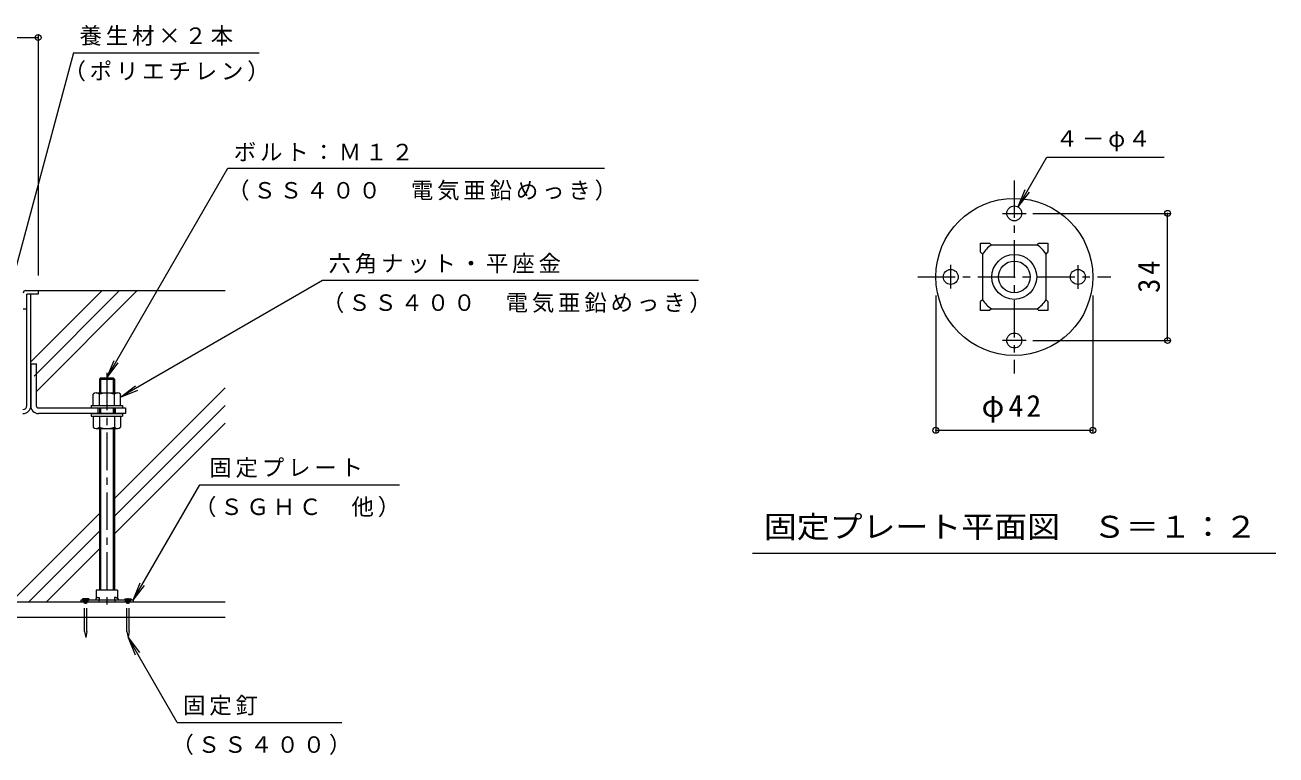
# Model space of a CAD drawing. Units: millimetres at full size, sheet at 1:6, with parts at other scales. Extents: x -2183 to 2239, y -1648 to 1656.
# Drawn here: x 1235 to 2239, y -1500 to -915 of the extents above; entities that cross this region are included whole.
import ezdxf
from ezdxf.enums import TextEntityAlignment as Align

# ---------------------------------------------------------------- set-up
doc = ezdxf.new("R2010")
doc.units = ezdxf.units.MM
doc.header["$LTSCALE"] = 6
doc.header["$PDMODE"] = 32
doc.header["$PDSIZE"] = 4.8
doc.linetypes.add('CHAIN1', pattern=[8, 5, -1, 1, -1])
doc.linetypes.add('DASHED1', pattern=[1.8, 1.2, -0.6])
for name, color, linetype, lineweight in [('1-0_1-0ﾚｲﾔ', 4, 'Continuous', 9), ('1-1_1-1ﾚｲﾔ', 2, 'Continuous', 9), ('1-3_1-3ﾚｲﾔ', 4, 'Continuous', 9), ('1-5_1-5ﾚｲﾔ', 7, 'Continuous', 9), ('1-6_1-6ﾚｲﾔ', 6, 'Continuous', 9), ('1-8', 3, 'Continuous', 9), ('1-A', 3, 'Continuous', 9), ('1-D', 5, 'Continuous', 5), ('1-E', 3, 'Continuous', 9), ('1-F', 7, 'Continuous', 9), ('D-0', 4, 'Continuous', 9), ('D-4', 7, 'Continuous', 9), ('D-9', 134, 'Continuous', 5), ('D-A', 2, 'Continuous', 9)]:
    doc.layers.add(name, color=color, linetype=linetype, lineweight=lineweight)
doc.styles.add('ＭＳ ゴシック', font='')
doc.styles.get('ＭＳ ゴシック').set_extended_font_data('MS Gothic')

msp = doc.modelspace()

# ---------------------------------------------------------------- linework, layer by layer
at = {"layer": '1-0_1-0ﾚｲﾔ', "linetype": 'CHAIN1'}
for p, q in [((1283.894, -1379.069), (1283.894, -1374.5)), ((1317.894, -1379.069), (1317.894, -1374.5))]:
    msp.add_line(p, q, dxfattribs=at)
at = {"layer": '1-0_1-0ﾚｲﾔ'}
for p, q in [((1279.894, -1376.232), (1279.894, -1377.832)), ((1321.894, -1376.232), (1279.894, -1376.232)), ((1281.894, -1377.832), (1281.894, -1376.232)), ((1285.894, -1377.832), (1285.894, -1376.232)), ((1294.394, -1376.232), (1294.394, -1377.832)), ((1307.394, -1376.232), (1307.394, -1377.832)), ((1315.894, -1377.832), (1315.894, -1376.232)), ((1319.894, -1377.832), (1319.894, -1376.232))]:
    msp.add_line(p, q, dxfattribs=at)
msp.add_lwpolyline([(1321.894, -1376.232), (1321.894, -1377.832), (1279.894, -1377.832)], dxfattribs=at)
at = {"layer": '1-1_1-1ﾚｲﾔ'}
for p, q in [((1239.894, -1130.832), (1236.694, -1130.832)), ((1236.694, -1220.132), (1236.694, -1130.832)), ((1239.894, -1220.132), (1239.894, -1130.832)), ((1395.694, -1377.832), (-46.307, -1377.832)), ((-46.307, -1389.832), (1395.694, -1389.832))]:
    msp.add_line(p, q, dxfattribs=at)
for radius in [3.2, 6.4]:
    msp.add_arc((1233.494, -1220.132), radius, 270, 0, dxfattribs=at)
at = {"layer": '1-3_1-3ﾚｲﾔ'}
for p, q in [((1235.694, -1127.832), (1245.694, -1127.832)), ((1236.694, -1142.832), (1236.694, -1130.832)), ((1236.694, -1142.832), (1233.694, -1142.832))]:
    msp.add_line(p, q, dxfattribs=at)
msp.add_lwpolyline([(1245.694, -1127.832), (1245.694, -1130.832), (1236.694, -1130.832)], dxfattribs=at)
msp.add_arc((1235.694, -1129.832), 2, 90, 180, dxfattribs=at)
at = {"layer": '1-5_1-5ﾚｲﾔ'}
for p, q in [((1274.079, -937.091), (1423.131, -937.091)), ((1300.894, -1197.832), (1397.94, -1029.743)), ((1397.94, -1029.743), (1700.165, -1029.743)), ((1775.789, -1119.852), (1473.951, -1119.852)), ((1300.894, -1197.832), (1306.634, -1183.973)), ((1300.894, -1197.832), (1310.025, -1185.931)), ((1311.894, -1213.416), (1325.752, -1207.675)), ((1321.894, -1376.232), (1375.357, -1283.63)), ((1375.357, -1283.63), (1535.797, -1283.63)), ((1321.894, -1376.232), (1327.634, -1362.373)), ((1321.894, -1376.232), (1331.025, -1364.331)), ((1317.894, -1406.232), (1327.025, -1418.132)), ((1317.894, -1406.232), (1323.634, -1420.09)), ((1357.245, -1474.389), (1317.894, -1406.232)), ((1357.245, -1474.389), (1489.351, -1474.389))]:
    msp.add_line(p, q, dxfattribs=at)
for points in [[(1274.079, -937.091), (1226.004, -1116.509), (1227.962, -1101.637)], [(1473.951, -1119.852), (1311.894, -1213.416), (1323.794, -1204.284)]]:
    msp.add_lwpolyline(points, dxfattribs=at)
at = {"layer": '1-6_1-6ﾚｲﾔ'}
for p, q in [((1239.894, -1184.923), (1296.985, -1127.832)), ((1242.428, -1196.531), (1311.127, -1127.832)), ((1244.394, -1208.707), (1325.269, -1127.832)), ((1245.694, -1127.832), (1395.694, -1127.832)), ((1306.894, -1294.699), (1395.694, -1205.899)), ((1306.894, -1308.841), (1395.694, -1220.041)), ((1306.894, -1322.983), (1395.694, -1234.184)), ((1223.762, -1377.832), (1294.894, -1306.699)), ((1237.904, -1377.832), (1294.894, -1320.841)), ((1252.046, -1377.832), (1294.894, -1334.984))]:
    msp.add_line(p, q, dxfattribs=at)
at = {"layer": '1-8'}
for p, q in [((1286.394, -1375.232), (1286.394, -1376.231)), ((1315.394, -1375.232), (1315.394, -1376.231)), ((1282.894, -1401.232), (1282.894, -1389.832)), ((1284.894, -1401.232), (1284.894, -1389.832)), ((1316.894, -1401.232), (1316.894, -1389.832)), ((1318.894, -1401.232), (1318.894, -1389.832)), ((1282.894, -1401.232), (1283.894, -1406.232)), ((1284.894, -1401.232), (1283.894, -1406.232)), ((1316.894, -1401.232), (1317.894, -1406.232)), ((1318.894, -1401.232), (1317.894, -1406.232))]:
    msp.add_line(p, q, dxfattribs=at)
at = {"layer": '1-8', "linetype": 'DASHED1'}
for p, q in [((1282.894, -1389.832), (1282.894, -1376.231)), ((1284.894, -1389.832), (1284.894, -1376.231)), ((1316.894, -1389.832), (1316.894, -1376.231)), ((1318.894, -1389.832), (1318.894, -1376.231))]:
    msp.add_line(p, q, dxfattribs=at)
at = {"layer": '1-8'}
for points in [[(1286.394, -1375.232), (1281.394, -1375.232), (1281.394, -1376.231)], [(1315.394, -1375.232), (1320.394, -1375.232), (1320.394, -1376.231)]]:
    msp.add_lwpolyline(points, dxfattribs=at)
at = {"layer": '1-A', "color": 2}
for p, q in [((1293.444, -1373.966), (1291.894, -1375.232)), ((1291.894, -1375.232), (1291.894, -1376.232)), ((1293.444, -1373.966), (1294.788, -1373.966)), ((1294.788, -1373.966), (1294.788, -1376.232)), ((1306.999, -1373.966), (1306.999, -1376.232)), ((1308.344, -1373.966), (1306.999, -1373.966)), ((1308.344, -1373.966), (1309.894, -1375.232)), ((1309.394, -1368.232), (1309.394, -1374.823)), ((1309.894, -1375.232), (1309.894, -1376.232))]:
    msp.add_line(p, q, dxfattribs=at)
msp.add_lwpolyline([(1309.394, -1368.232), (1292.394, -1368.232), (1292.394, -1374.823)], dxfattribs=at)
at = {"layer": '1-D', "linetype": 'CHAIN1'}
msp.add_line((1300.894, -1193.832), (1300.894, -1381.395), dxfattribs=at)
at = {"layer": '1-D'}
for p, q in [((1295.894, -1197.832), (1294.894, -1198.832)), ((1294.894, -1198.832), (1306.894, -1198.832)), ((1294.894, -1198.832), (1294.894, -1210.032)), ((1295.894, -1197.832), (1305.894, -1197.832)), ((1295.894, -1197.832), (1295.894, -1210.032)), ((1306.894, -1198.832), (1305.894, -1197.832)), ((1305.894, -1197.832), (1305.894, -1210.032)), ((1306.894, -1198.832), (1306.894, -1210.032)), ((1289.894, -1220.032), (1289.894, -1211.032)), ((1292.391, -1210.032), (1309.397, -1210.032)), ((1294.894, -1220.032), (1294.894, -1211.032)), ((1306.894, -1220.032), (1306.894, -1211.032)), ((1311.894, -1220.032), (1311.894, -1211.032)), ((1288.394, -1220.032), (1313.394, -1220.032)), ((1288.394, -1220.032), (1288.394, -1222.032)), ((1288.394, -1222.032), (1313.394, -1222.032)), ((1294.894, -1222.032), (1294.894, -1226.532)), ((1295.894, -1222.032), (1295.894, -1226.532)), ((1305.894, -1222.032), (1305.894, -1226.532)), ((1306.894, -1222.032), (1306.894, -1226.532)), ((1313.394, -1220.032), (1313.394, -1222.032)), ((1288.394, -1226.532), (1313.394, -1226.532)), ((1288.394, -1226.532), (1288.394, -1228.532)), ((1288.394, -1228.532), (1313.394, -1228.532)), ((1289.894, -1228.532), (1289.894, -1237.532)), ((1294.894, -1228.532), (1294.894, -1237.532)), ((1306.894, -1228.532), (1306.894, -1237.532)), ((1311.894, -1228.532), (1311.894, -1237.532)), ((1313.394, -1226.532), (1313.394, -1228.532)), ((1292.391, -1238.532), (1309.397, -1238.532)), ((1294.894, -1238.532), (1294.894, -1368.232)), ((1295.894, -1238.532), (1295.894, -1368.232)), ((1305.894, -1238.532), (1305.894, -1368.232)), ((1306.894, -1238.532), (1306.894, -1368.232))]:
    msp.add_line(p, q, dxfattribs=at)
for centre, radius, start, end in [((1292.394, -1213.657), 3.625, 46.39719, 133.60283), ((1300.894, -1228.532), 18.5, 71.07536, 108.92465), ((1309.394, -1213.657), 3.625, 46.39719, 133.60283), ((1292.394, -1234.907), 3.625, 226.39719, 313.60283), ((1300.894, -1220.032), 18.5, 251.07536, 288.92465), ((1309.394, -1234.907), 3.625, 226.39719, 313.60283)]:
    msp.add_arc(centre, radius, start, end, dxfattribs=at)
at = {"layer": '1-E'}
for p, q in [((1239.894, -1186.531), (1239.894, -1220.132)), ((1239.894, -1186.531), (1244.394, -1186.531)), ((1244.394, -1220.532), (1244.394, -1186.531)), ((1245.894, -1222.032), (1315.894, -1222.032)), ((1293.894, -1226.532), (1293.894, -1222.032)), ((1307.894, -1226.532), (1307.894, -1222.032)), ((1315.894, -1222.032), (1315.894, -1226.532)), ((1315.894, -1226.532), (1245.894, -1226.532))]:
    msp.add_line(p, q, dxfattribs=at)
for radius, start in [(6, 176.17647), (1.5, 180.00027)]:
    msp.add_arc((1245.894, -1220.532), radius, start, 270, dxfattribs=at)
at = {"layer": '1-F'}
for p, q in [((1245.694, -923.065), (1245.694, -1115.832)), ((103.693, -924.865), (1245.694, -924.865))]:
    msp.add_line(p, q, dxfattribs=at)
msp.add_point((1245.694, -924.865), dxfattribs=at)
at = {"layer": 'D-0', "linetype": 'CHAIN1'}
for p, q in [((2019.695, -1065.913), (2038.717, -1065.913)), ((1978.121, -1126.339), (1978.121, -1107.316)), ((2080.121, -1107.486), (2080.121, -1126.509)), ((2038.547, -1167.913), (2019.525, -1167.913))]:
    msp.add_line(p, q, dxfattribs=at)
at = {"layer": 'D-0'}
for centre, radius in [((2029.121, -1116.913), 63), ((2029.121, -1065.913), 6), ((1978.121, -1116.913), 6), ((2080.121, -1116.913), 6), ((2029.121, -1167.913), 6)]:
    msp.add_circle(centre, radius, dxfattribs=at)
at = {"layer": 'D-4'}
for p, q in [((2032.121, -1060.716), (2037.861, -1046.858)), ((2032.121, -1060.716), (2041.252, -1048.816)), ((2044.121, -1065.913), (2153.921, -1065.913)), ((2152.121, -1167.913), (2152.121, -1065.913)), ((1966.121, -1131.913), (1966.121, -1241.713)), ((2092.121, -1131.913), (2092.121, -1241.713)), ((2044.121, -1167.913), (2153.921, -1167.913)), ((1966.121, -1239.913), (2092.121, -1239.913))]:
    msp.add_line(p, q, dxfattribs=at)
at = {"layer": 'D-4', "color": 2}
msp.add_line((2239.121, -1338.912), (1819.121, -1338.912), dxfattribs=at)
at = {"layer": 'D-4'}
msp.add_lwpolyline([(2032.121, -1060.716), (2055.102, -1020.913), (2149.37, -1020.913)], dxfattribs=at)
for p in [(2152.121, -1065.913), (2152.121, -1167.913), (1966.121, -1239.913), (2092.121, -1239.913)]:
    msp.add_point(p, dxfattribs=at)
at = {"layer": 'D-9', "color": 2, "linetype": 'CHAIN1', "lineweight": 9}
for p, q in [((2029.121, -1039.556), (2029.121, -1194.269)), ((1951.765, -1116.913), (2106.477, -1116.913))]:
    msp.add_line(p, q, dxfattribs=at)
at = {"layer": 'D-A'}
for p, q in [((2010.804, -1091.413), (2009.304, -1089.912)), ((2047.438, -1091.413), (2010.804, -1091.413)), ((2047.438, -1091.413), (2048.938, -1089.912)), ((2003.621, -1098.596), (2002.121, -1097.096)), ((2003.621, -1098.596), (2003.621, -1135.229)), ((2054.621, -1098.596), (2056.121, -1097.096)), ((2054.621, -1135.229), (2054.621, -1098.596)), ((2003.621, -1135.229), (2002.121, -1136.729)), ((2010.804, -1142.413), (2009.304, -1143.913)), ((2010.804, -1142.413), (2047.438, -1142.413)), ((2047.438, -1142.413), (2048.938, -1143.913)), ((2054.621, -1135.229), (2056.121, -1136.729))]:
    msp.add_line(p, q, dxfattribs=at)
for points in [[(2002.121, -1097.096), (2002.121, -1089.912), (2009.304, -1089.912)], [(2048.938, -1089.912), (2056.121, -1089.912), (2056.121, -1097.096)], [(2009.304, -1143.913), (2002.121, -1143.913), (2002.121, -1136.729)], [(2056.121, -1136.729), (2056.121, -1143.913), (2048.938, -1143.913)]]:
    msp.add_lwpolyline(points, dxfattribs=at)
for radius in [18, 12.75]:
    msp.add_circle((2029.121, -1116.913), radius, dxfattribs=at)
for centre, start, end in [((2021.621, -1109.413), 121.00261, 148.99734), ((2036.621, -1109.413), 31.00261, 58.99734), ((2021.621, -1124.413), 211.00261, 238.99734), ((2036.621, -1124.413), 301.00261, 328.99734)]:
    msp.add_arc(centre, 21, start, end, dxfattribs=at)

# ---------------------------------------------------------------- texts
at = {"layer": '1-5_1-5ﾚｲﾔ', "char_height": 13.2, "attachment_point": 7, "style": 'ＭＳ ゴシック'}
for s, insert in [('\\T1.17;養生材×２本', (1278.922, -931.469)), ('\\T1.17;（ポリエチレン）', (1266.044, -960.159)), ('\\T1.17;ボルト：Ｍ１２', (1402.731, -1024.121)), ('\\T1.17;（ＳＳ４００\u3000電気亜鉛めっき）', (1397.394, -1055.763)), ('\\T1.17;六角ナット・平座金', (1478.742, -1114.23)), ('\\T1.17;（ＳＳ４００\u3000電気亜鉛めっき）', (1473.405, -1145.872)), ('\\T1.17;固定プレート', (1383.073, -1278.008)), ('\\T1.17;（ＳＧＨＣ\u3000他）', (1370.797, -1309.65)), ('\\T1.17;固定釘', (1362.036, -1468.767)), ('\\T1.17;（ＳＳ４００）', (1352.684, -1500.409))]:
    msp.add_mtext(s, dxfattribs=dict(at, insert=insert))
at = {"layer": 'D-4', "color": 2, "style": 'ＭＳ ゴシック', "width": 1.1}
msp.add_text('固定プレート平面図\u3000Ｓ＝１：２', height=17.6, dxfattribs=at).set_placement((1828.121, -1331.412), align=Align.BOTTOM_LEFT)
at = {"layer": 'D-4', "insert": (2062.353, -1016.144), "char_height": 13.2, "attachment_point": 7, "style": 'ＭＳ ゴシック'}
msp.add_mtext('\\T1.17;４－φ４', dxfattribs=at)
at = {"layer": 'D-4', "color": 2, "insert": (2146.121, -1129.663), "char_height": 17.6, "attachment_point": 7, "rotation": 90, "style": 'ＭＳ ゴシック'}
msp.add_mtext('\\T1.27;\\W0.95;34', dxfattribs=at)
at = {"layer": 'D-4', "color": 2, "insert": (2002.871, -1233.913), "char_height": 17.6, "attachment_point": 7, "style": 'ＭＳ ゴシック'}
msp.add_mtext('\\T1.19;φ42', dxfattribs=at)

doc.saveas('drawing.dxf')
